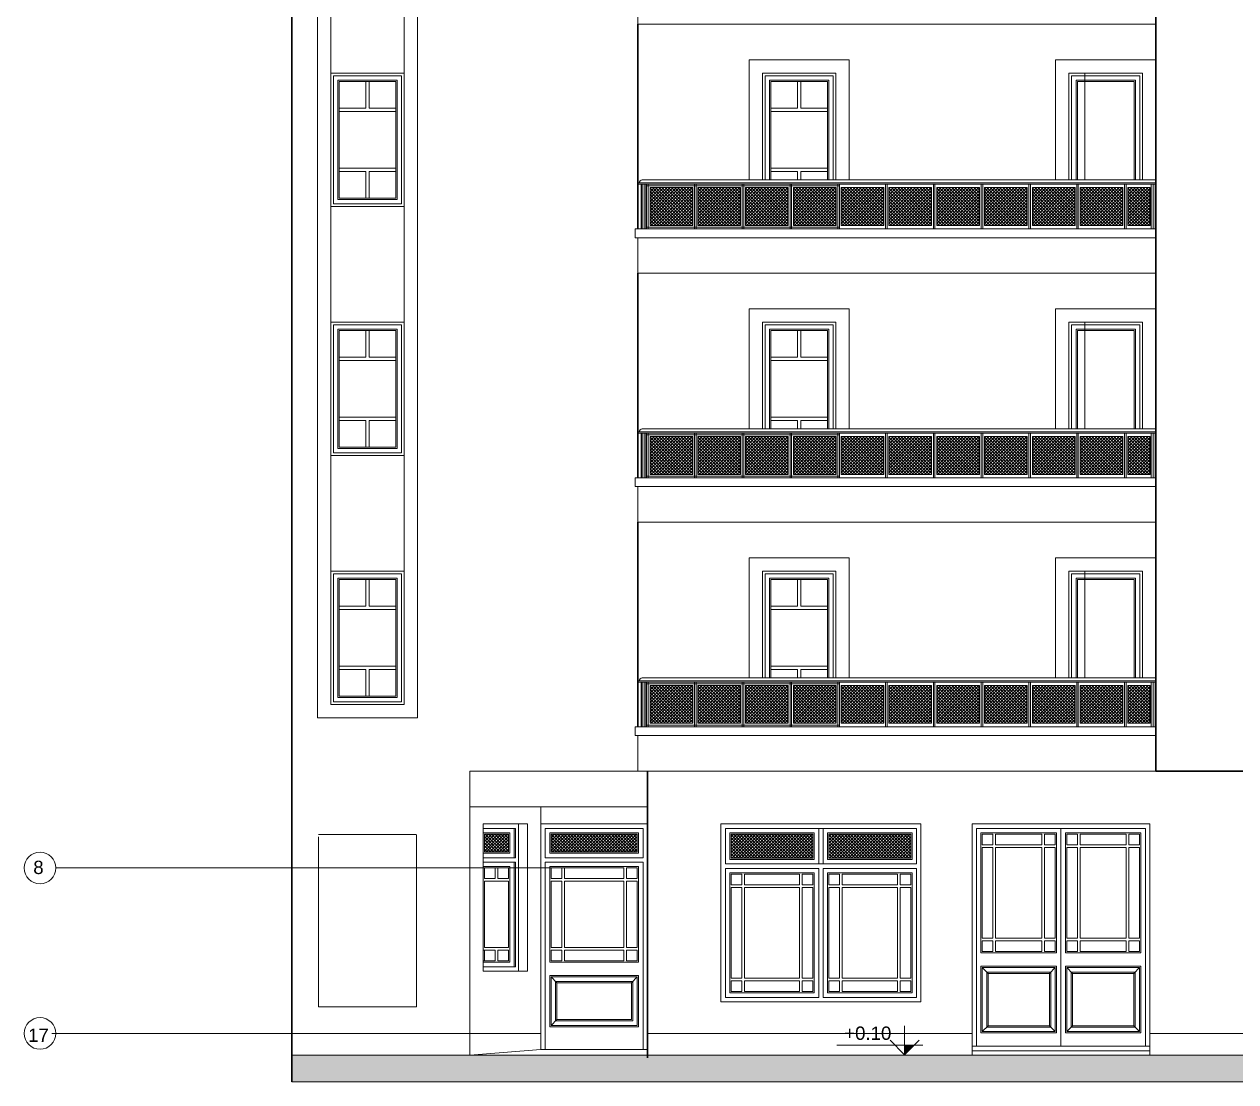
# Model space of a CAD drawing. Header units: millimetres. Extents: x 1578 to 2210, y 899 to 1032.
# Drawn here: x 1957.53 to 1971.16, y 931.66 to 943.55 of the extents above; entities that cross this region are included whole.
import ezdxf

# ---------------------------------------------------------------- set-up
doc = ezdxf.new("R2010")
doc.units = ezdxf.units.MM
for name, color, linetype, lineweight in [('CARPINTERIA', 7, 'Continuous', 18), ('COTAS', 7, 'Continuous', 15), ('ESTRUCTURA', 3, 'Continuous', 30), ('MUROS', 1, 'Continuous', 30), ('PISOS', 9, 'Continuous', 9), ('SANITARIOS', 7, 'Continuous', 20), ('TRAMAS', 7, 'Continuous', 15), ('UMBRALES', 7, 'Continuous', 18)]:
    doc.layers.add(name, color=color, linetype=linetype, lineweight=lineweight)
doc.styles.add('STYLE1', font='ARIAL.TTF')
pattern_1 = [(135, (1993.917066, 859.858667), (0.0176776695, 0.0176776695), []), (45, (1993.917066, 859.858667), (0.0176776695, -0.0176776695), [])]

msp = doc.modelspace()

# ---------------------------------------------------------------- hatches: boundary and pattern name
at = {"layer": 'COTAS', "ltscale": 0.05}
msp.add_hatch(color=256, dxfattribs=at).paths.add_polyline_path([(1967.431, 932.07), (1967.54, 932.07), (1967.431, 931.961)])
at = {"layer": 'COTAS'}
msp.add_hatch(color=256, dxfattribs=at).paths.add_polyline_path([(1980.929, 931.958), (1960.54, 931.958), (1960.54, 931.658), (1980.929, 931.658)])
at = {"layer": 'PISOS', "ltscale": 0.1}
h = msp.add_hatch(dxfattribs=at)
h.set_pattern_fill('ANSI37', color=256, scale=0.2, style=0)
h.set_pattern_definition([(135, (1946.911139, 865.353004), (0.0176776695, 0.0176776695), []), (45, (1946.911139, 865.353004), (0.0176776695, -0.0176776695), [])])
h.paths.add_polyline_path([(1965.048, 941.289), (1964.568, 941.289), (1964.568, 941.714), (1965.048, 941.714)])
h = msp.add_hatch(dxfattribs=at)
h.set_pattern_fill('ANSI37', color=256, scale=0.2, style=0)
h.set_pattern_definition([(135, (1947.448639, 865.353004), (0.0176776695, 0.0176776695), []), (45, (1947.448639, 865.353004), (0.0176776695, -0.0176776695), [])])
h.paths.add_polyline_path([(1965.585, 941.289), (1965.105, 941.289), (1965.105, 941.714), (1965.585, 941.714)])
h = msp.add_hatch(dxfattribs=at)
h.set_pattern_fill('ANSI37', color=256, scale=0.2, style=0)
h.set_pattern_definition([(135, (1947.986139, 865.353004), (0.0176776695, 0.0176776695), []), (45, (1947.986139, 865.353004), (0.0176776695, -0.0176776695), [])])
h.paths.add_polyline_path([(1966.123, 941.289), (1965.643, 941.289), (1965.643, 941.714), (1966.123, 941.714)])
h = msp.add_hatch(dxfattribs=at)
h.set_pattern_fill('ANSI37', color=256, scale=0.2, style=0)
h.set_pattern_definition([(135, (1948.523639, 865.353004), (0.0176776695, 0.0176776695), []), (45, (1948.523639, 865.353004), (0.0176776695, -0.0176776695), [])])
h.paths.add_polyline_path([(1966.66, 941.289), (1966.18, 941.289), (1966.18, 941.714), (1966.66, 941.714)])
h = msp.add_hatch(dxfattribs=at)
h.set_pattern_fill('ANSI37', color=256, scale=0.2, style=0)
h.set_pattern_definition([(135, (1949.061139, 865.353004), (0.0176776695, 0.0176776695), []), (45, (1949.061139, 865.353004), (0.0176776695, -0.0176776695), [])])
h.paths.add_polyline_path([(1967.198, 941.289), (1966.718, 941.289), (1966.718, 941.714), (1967.198, 941.714)])
h = msp.add_hatch(dxfattribs=at)
h.set_pattern_fill('ANSI37', color=256, scale=0.2, style=0)
h.set_pattern_definition([(135, (1949.598639, 865.353004), (0.0176776695, 0.0176776695), []), (45, (1949.598639, 865.353004), (0.0176776695, -0.0176776695), [])])
h.paths.add_polyline_path([(1967.735, 941.289), (1967.255, 941.289), (1967.255, 941.714), (1967.735, 941.714)])
h = msp.add_hatch(dxfattribs=at)
h.set_pattern_fill('ANSI37', color=256, scale=0.2, style=0)
h.set_pattern_definition([(135, (1950.136139, 865.353004), (0.0176776695, 0.0176776695), []), (45, (1950.136139, 865.353004), (0.0176776695, -0.0176776695), [])])
h.paths.add_polyline_path([(1968.273, 941.289), (1967.793, 941.289), (1967.793, 941.714), (1968.273, 941.714)])
h = msp.add_hatch(dxfattribs=at)
h.set_pattern_fill('ANSI37', color=256, scale=0.2, style=0)
h.set_pattern_definition([(135, (1950.673639, 865.353004), (0.0176776695, 0.0176776695), []), (45, (1950.673639, 865.353004), (0.0176776695, -0.0176776695), [])])
h.paths.add_polyline_path([(1968.81, 941.289), (1968.33, 941.289), (1968.33, 941.714), (1968.81, 941.714)])
h = msp.add_hatch(dxfattribs=at)
h.set_pattern_fill('ANSI37', color=256, scale=0.2, style=0)
h.set_pattern_definition([(135, (1951.211139, 865.353004), (0.0176776695, 0.0176776695), []), (45, (1951.211139, 865.353004), (0.0176776695, -0.0176776695), [])])
h.paths.add_polyline_path([(1969.348, 941.289), (1968.868, 941.289), (1968.868, 941.714), (1969.348, 941.714)])
h = msp.add_hatch(dxfattribs=at)
h.set_pattern_fill('ANSI37', color=256, scale=0.2, style=0)
h.set_pattern_definition([(135, (1951.748639, 865.353004), (0.0176776695, 0.0176776695), []), (45, (1951.748639, 865.353004), (0.0176776695, -0.0176776695), [])])
h.paths.add_polyline_path([(1969.885, 941.289), (1969.405, 941.289), (1969.405, 941.714), (1969.885, 941.714)])
h = msp.add_hatch(dxfattribs=at)
h.set_pattern_fill('ANSI37', color=256, scale=0.2, style=0)
h.set_pattern_definition([(135, (1952.286139, 865.353004), (0.0176776695, 0.0176776695), []), (45, (1952.286139, 865.353004), (0.0176776695, -0.0176776695), [])])
h.paths.add_polyline_path([(1970.193, 941.289), (1970.193, 941.714), (1969.943, 941.714), (1969.943, 941.289)])
h = msp.add_hatch(dxfattribs=at)
h.set_pattern_fill('ANSI37', color=256, scale=0.2, style=0)
h.set_pattern_definition([(135, (1946.911139, 862.553004), (0.0176776695, 0.0176776695), []), (45, (1946.911139, 862.553004), (0.0176776695, -0.0176776695), [])])
h.paths.add_polyline_path([(1965.048, 938.489), (1964.568, 938.489), (1964.568, 938.914), (1965.048, 938.914)])
h = msp.add_hatch(dxfattribs=at)
h.set_pattern_fill('ANSI37', color=256, scale=0.2, style=0)
h.set_pattern_definition([(135, (1947.448639, 862.553004), (0.0176776695, 0.0176776695), []), (45, (1947.448639, 862.553004), (0.0176776695, -0.0176776695), [])])
h.paths.add_polyline_path([(1965.585, 938.489), (1965.105, 938.489), (1965.105, 938.914), (1965.585, 938.914)])
h = msp.add_hatch(dxfattribs=at)
h.set_pattern_fill('ANSI37', color=256, scale=0.2, style=0)
h.set_pattern_definition([(135, (1947.986139, 862.553004), (0.0176776695, 0.0176776695), []), (45, (1947.986139, 862.553004), (0.0176776695, -0.0176776695), [])])
h.paths.add_polyline_path([(1966.123, 938.489), (1965.643, 938.489), (1965.643, 938.914), (1966.123, 938.914)])
h = msp.add_hatch(dxfattribs=at)
h.set_pattern_fill('ANSI37', color=256, scale=0.2, style=0)
h.set_pattern_definition([(135, (1948.523639, 862.553004), (0.0176776695, 0.0176776695), []), (45, (1948.523639, 862.553004), (0.0176776695, -0.0176776695), [])])
h.paths.add_polyline_path([(1966.66, 938.489), (1966.18, 938.489), (1966.18, 938.914), (1966.66, 938.914)])
h = msp.add_hatch(dxfattribs=at)
h.set_pattern_fill('ANSI37', color=256, scale=0.2, style=0)
h.set_pattern_definition([(135, (1949.061139, 862.553004), (0.0176776695, 0.0176776695), []), (45, (1949.061139, 862.553004), (0.0176776695, -0.0176776695), [])])
h.paths.add_polyline_path([(1967.198, 938.489), (1966.718, 938.489), (1966.718, 938.914), (1967.198, 938.914)])
h = msp.add_hatch(dxfattribs=at)
h.set_pattern_fill('ANSI37', color=256, scale=0.2, style=0)
h.set_pattern_definition([(135, (1949.598639, 862.553004), (0.0176776695, 0.0176776695), []), (45, (1949.598639, 862.553004), (0.0176776695, -0.0176776695), [])])
h.paths.add_polyline_path([(1967.735, 938.489), (1967.255, 938.489), (1967.255, 938.914), (1967.735, 938.914)])
h = msp.add_hatch(dxfattribs=at)
h.set_pattern_fill('ANSI37', color=256, scale=0.2, style=0)
h.set_pattern_definition([(135, (1950.136139, 862.553004), (0.0176776695, 0.0176776695), []), (45, (1950.136139, 862.553004), (0.0176776695, -0.0176776695), [])])
h.paths.add_polyline_path([(1968.273, 938.489), (1967.793, 938.489), (1967.793, 938.914), (1968.273, 938.914)])
h = msp.add_hatch(dxfattribs=at)
h.set_pattern_fill('ANSI37', color=256, scale=0.2, style=0)
h.set_pattern_definition([(135, (1950.673639, 862.553004), (0.0176776695, 0.0176776695), []), (45, (1950.673639, 862.553004), (0.0176776695, -0.0176776695), [])])
h.paths.add_polyline_path([(1968.81, 938.489), (1968.33, 938.489), (1968.33, 938.914), (1968.81, 938.914)])
h = msp.add_hatch(dxfattribs=at)
h.set_pattern_fill('ANSI37', color=256, scale=0.2, style=0)
h.set_pattern_definition([(135, (1951.211139, 862.553004), (0.0176776695, 0.0176776695), []), (45, (1951.211139, 862.553004), (0.0176776695, -0.0176776695), [])])
h.paths.add_polyline_path([(1969.348, 938.489), (1968.868, 938.489), (1968.868, 938.914), (1969.348, 938.914)])
h = msp.add_hatch(dxfattribs=at)
h.set_pattern_fill('ANSI37', color=256, scale=0.2, style=0)
h.set_pattern_definition([(135, (1951.748639, 862.553004), (0.0176776695, 0.0176776695), []), (45, (1951.748639, 862.553004), (0.0176776695, -0.0176776695), [])])
h.paths.add_polyline_path([(1969.885, 938.489), (1969.405, 938.489), (1969.405, 938.914), (1969.885, 938.914)])
h = msp.add_hatch(dxfattribs=at)
h.set_pattern_fill('ANSI37', color=256, scale=0.2, style=0)
h.set_pattern_definition([(135, (1952.286139, 862.553004), (0.0176776695, 0.0176776695), []), (45, (1952.286139, 862.553004), (0.0176776695, -0.0176776695), [])])
h.paths.add_polyline_path([(1970.193, 938.489), (1970.193, 938.914), (1969.943, 938.914), (1969.943, 938.489)])
h = msp.add_hatch(dxfattribs=at)
h.set_pattern_fill('ANSI37', color=256, scale=0.2, style=0)
h.set_pattern_definition([(135, (1946.911139, 859.753004), (0.0176776695, 0.0176776695), []), (45, (1946.911139, 859.753004), (0.0176776695, -0.0176776695), [])])
h.paths.add_polyline_path([(1965.048, 935.689), (1964.568, 935.689), (1964.568, 936.114), (1965.048, 936.114)])
h = msp.add_hatch(dxfattribs=at)
h.set_pattern_fill('ANSI37', color=256, scale=0.2, style=0)
h.set_pattern_definition([(135, (1947.448639, 859.753004), (0.0176776695, 0.0176776695), []), (45, (1947.448639, 859.753004), (0.0176776695, -0.0176776695), [])])
h.paths.add_polyline_path([(1965.585, 935.689), (1965.105, 935.689), (1965.105, 936.114), (1965.585, 936.114)])
h = msp.add_hatch(dxfattribs=at)
h.set_pattern_fill('ANSI37', color=256, scale=0.2, style=0)
h.set_pattern_definition([(135, (1947.986139, 859.753004), (0.0176776695, 0.0176776695), []), (45, (1947.986139, 859.753004), (0.0176776695, -0.0176776695), [])])
h.paths.add_polyline_path([(1966.123, 935.689), (1965.643, 935.689), (1965.643, 936.114), (1966.123, 936.114)])
h = msp.add_hatch(dxfattribs=at)
h.set_pattern_fill('ANSI37', color=256, scale=0.2, style=0)
h.set_pattern_definition([(135, (1948.523639, 859.753004), (0.0176776695, 0.0176776695), []), (45, (1948.523639, 859.753004), (0.0176776695, -0.0176776695), [])])
h.paths.add_polyline_path([(1966.66, 935.689), (1966.18, 935.689), (1966.18, 936.114), (1966.66, 936.114)])
h = msp.add_hatch(dxfattribs=at)
h.set_pattern_fill('ANSI37', color=256, scale=0.2, style=0)
h.set_pattern_definition([(135, (1949.061139, 859.753004), (0.0176776695, 0.0176776695), []), (45, (1949.061139, 859.753004), (0.0176776695, -0.0176776695), [])])
h.paths.add_polyline_path([(1967.198, 935.689), (1966.718, 935.689), (1966.718, 936.114), (1967.198, 936.114)])
h = msp.add_hatch(dxfattribs=at)
h.set_pattern_fill('ANSI37', color=256, scale=0.2, style=0)
h.set_pattern_definition([(135, (1949.598639, 859.753004), (0.0176776695, 0.0176776695), []), (45, (1949.598639, 859.753004), (0.0176776695, -0.0176776695), [])])
h.paths.add_polyline_path([(1967.735, 935.689), (1967.255, 935.689), (1967.255, 936.114), (1967.735, 936.114)])
h = msp.add_hatch(dxfattribs=at)
h.set_pattern_fill('ANSI37', color=256, scale=0.2, style=0)
h.set_pattern_definition([(135, (1950.136139, 859.753004), (0.0176776695, 0.0176776695), []), (45, (1950.136139, 859.753004), (0.0176776695, -0.0176776695), [])])
h.paths.add_polyline_path([(1968.273, 935.689), (1967.793, 935.689), (1967.793, 936.114), (1968.273, 936.114)])
h = msp.add_hatch(dxfattribs=at)
h.set_pattern_fill('ANSI37', color=256, scale=0.2, style=0)
h.set_pattern_definition([(135, (1950.673639, 859.753004), (0.0176776695, 0.0176776695), []), (45, (1950.673639, 859.753004), (0.0176776695, -0.0176776695), [])])
h.paths.add_polyline_path([(1968.81, 935.689), (1968.33, 935.689), (1968.33, 936.114), (1968.81, 936.114)])
h = msp.add_hatch(dxfattribs=at)
h.set_pattern_fill('ANSI37', color=256, scale=0.2, style=0)
h.set_pattern_definition([(135, (1951.211139, 859.753004), (0.0176776695, 0.0176776695), []), (45, (1951.211139, 859.753004), (0.0176776695, -0.0176776695), [])])
h.paths.add_polyline_path([(1969.348, 935.689), (1968.868, 935.689), (1968.868, 936.114), (1969.348, 936.114)])
h = msp.add_hatch(dxfattribs=at)
h.set_pattern_fill('ANSI37', color=256, scale=0.2, style=0)
h.set_pattern_definition([(135, (1951.748639, 859.753004), (0.0176776695, 0.0176776695), []), (45, (1951.748639, 859.753004), (0.0176776695, -0.0176776695), [])])
h.paths.add_polyline_path([(1969.885, 935.689), (1969.405, 935.689), (1969.405, 936.114), (1969.885, 936.114)])
h = msp.add_hatch(dxfattribs=at)
h.set_pattern_fill('ANSI37', color=256, scale=0.2, style=0)
h.set_pattern_definition([(135, (1952.286139, 859.753004), (0.0176776695, 0.0176776695), []), (45, (1952.286139, 859.753004), (0.0176776695, -0.0176776695), [])])
h.paths.add_polyline_path([(1970.193, 935.689), (1970.193, 936.114), (1969.943, 936.114), (1969.943, 935.689)])
at = {"layer": 'PISOS', "ltscale": 0.05}
h = msp.add_hatch(dxfattribs=at)
h.set_pattern_fill('ANSI37', color=256, scale=0.2, style=0)
h.set_pattern_definition(pattern_1)
h.paths.add_polyline_path([(1962.705, 934.442), (1962.975, 934.442), (1962.975, 934.242), (1962.705, 934.242)])
h = msp.add_hatch(dxfattribs=at)
h.set_pattern_fill('ANSI37', color=256, scale=0.2, style=0)
h.set_pattern_definition(pattern_1)
h.paths.add_polyline_path([(1964.425, 934.442), (1964.425, 934.242), (1963.455, 934.242), (1963.455, 934.442)])
at = {"layer": 'PISOS', "ltscale": 0.1}
h = msp.add_hatch(dxfattribs=at)
h.set_pattern_fill('ANSI37', color=256, scale=0.2, style=0)
h.set_pattern_definition([(45, (1982.32098, 859.858667), (-0.0176776695, 0.0176776695), []), (135, (1982.32098, 859.858667), (-0.0176776695, -0.0176776695), [])])
h.paths.add_polyline_path([(1966.4, 934.442), (1965.48, 934.442), (1965.48, 934.172), (1966.4, 934.172)])
h = msp.add_hatch(dxfattribs=at)
h.set_pattern_fill('ANSI37', color=256, scale=0.2, style=0)
h.set_pattern_definition([(45, (1983.42098, 859.858667), (-0.0176776695, 0.0176776695), []), (135, (1983.42098, 859.858667), (-0.0176776695, -0.0176776695), [])])
h.paths.add_polyline_path([(1967.5, 934.442), (1966.58, 934.442), (1966.58, 934.172), (1967.5, 934.172)])

# ---------------------------------------------------------------- linework, layer by layer
at = {"layer": 'CARPINTERIA', "ltscale": 0.1}
for p, q in [((1965.682, 943.151), (1966.809, 943.151)), ((1965.682, 943.151), (1965.682, 941.801)), ((1966.809, 943.151), (1966.809, 941.801)), ((1969.13, 943.151), (1970.257, 943.151)), ((1969.13, 943.151), (1969.13, 941.801)), ((1961.007, 942.971), (1961.007, 941.531)), ((1961.007, 942.971), (1961.773, 942.971)), ((1961.072, 942.906), (1961.072, 941.596)), ((1961.072, 942.906), (1961.708, 942.906)), ((1961.372, 942.906), (1961.372, 942.606)), ((1961.408, 942.906), (1961.408, 942.606)), ((1961.708, 942.906), (1961.708, 941.596)), ((1961.773, 942.971), (1961.773, 941.531)), ((1965.832, 943.001), (1966.659, 943.001)), ((1965.832, 943.001), (1965.832, 941.801)), ((1965.862, 942.971), (1965.862, 941.801)), ((1965.862, 942.971), (1966.629, 942.971)), ((1965.912, 942.921), (1965.912, 941.801)), ((1965.912, 942.921), (1966.579, 942.921)), ((1965.927, 942.906), (1965.927, 941.801)), ((1965.927, 942.906), (1966.564, 942.906)), ((1966.227, 942.906), (1966.227, 942.606)), ((1966.264, 942.906), (1966.264, 942.606)), ((1966.564, 942.906), (1966.564, 941.801)), ((1966.579, 942.921), (1966.579, 941.801)), ((1966.629, 942.971), (1966.629, 941.801)), ((1966.659, 943.001), (1966.659, 941.801)), ((1969.28, 943.001), (1970.107, 943.001)), ((1969.28, 943.001), (1969.28, 941.801)), ((1969.31, 942.971), (1969.31, 941.801)), ((1969.31, 942.971), (1970.077, 942.971)), ((1969.36, 942.921), (1969.36, 941.801)), ((1969.36, 942.921), (1970.027, 942.921)), ((1969.375, 942.906), (1969.375, 941.801)), ((1969.375, 942.906), (1970.012, 942.906)), ((1969.457, 943.001), (1969.457, 941.801)), ((1970.012, 942.906), (1970.012, 941.801)), ((1970.027, 942.921), (1970.027, 941.801)), ((1970.077, 942.971), (1970.077, 941.801)), ((1970.107, 943.001), (1970.107, 941.801)), ((1961.072, 942.606), (1961.372, 942.606)), ((1961.408, 942.606), (1961.708, 942.606)), ((1965.927, 942.606), (1966.227, 942.606)), ((1966.264, 942.606), (1966.564, 942.606)), ((1961.072, 942.57), (1961.708, 942.57)), ((1965.927, 942.57), (1966.564, 942.57)), ((1961.072, 941.933), (1961.708, 941.933)), ((1965.927, 941.933), (1966.564, 941.933)), ((1961.072, 941.896), (1961.372, 941.896)), ((1961.372, 941.896), (1961.372, 941.596)), ((1961.408, 941.896), (1961.408, 941.596)), ((1961.408, 941.896), (1961.708, 941.896)), ((1965.927, 941.896), (1966.227, 941.896)), ((1966.227, 941.896), (1966.227, 941.801)), ((1966.264, 941.896), (1966.264, 941.801)), ((1966.264, 941.896), (1966.564, 941.896)), ((1961.007, 941.531), (1961.773, 941.531)), ((1961.072, 941.596), (1961.708, 941.596)), ((1965.682, 940.351), (1966.809, 940.351)), ((1965.682, 940.351), (1965.682, 939.001)), ((1966.809, 940.351), (1966.809, 939.001)), ((1969.13, 940.351), (1970.257, 940.351)), ((1969.13, 940.351), (1969.13, 939.001)), ((1961.007, 940.171), (1961.007, 938.731)), ((1961.007, 940.171), (1961.773, 940.171)), ((1961.773, 940.171), (1961.773, 938.731)), ((1965.832, 940.201), (1966.659, 940.201)), ((1965.832, 940.201), (1965.832, 939.001)), ((1965.862, 940.171), (1965.862, 939.001)), ((1965.862, 940.171), (1966.629, 940.171)), ((1966.629, 940.171), (1966.629, 939.001)), ((1966.659, 940.201), (1966.659, 939.001)), ((1969.28, 940.201), (1970.107, 940.201)), ((1969.28, 940.201), (1969.28, 939.001)), ((1969.31, 940.171), (1969.31, 939.001)), ((1969.31, 940.171), (1970.077, 940.171)), ((1969.457, 940.201), (1969.457, 939.001)), ((1970.077, 940.171), (1970.077, 939.001)), ((1970.107, 940.201), (1970.107, 939.001)), ((1961.072, 940.106), (1961.072, 938.796)), ((1961.072, 940.106), (1961.708, 940.106)), ((1961.372, 940.106), (1961.372, 939.806)), ((1961.408, 940.106), (1961.408, 939.806)), ((1961.708, 940.106), (1961.708, 938.796)), ((1965.912, 940.121), (1965.912, 939.001)), ((1965.912, 940.121), (1966.579, 940.121)), ((1965.927, 940.106), (1965.927, 939.001)), ((1965.927, 940.106), (1966.564, 940.106)), ((1966.227, 940.106), (1966.227, 939.806)), ((1966.264, 940.106), (1966.264, 939.806)), ((1966.564, 940.106), (1966.564, 939.001)), ((1966.579, 940.121), (1966.579, 939.001)), ((1969.36, 940.121), (1969.36, 939.001)), ((1969.36, 940.121), (1970.027, 940.121)), ((1969.375, 940.106), (1969.375, 939.001)), ((1969.375, 940.106), (1970.012, 940.106)), ((1970.012, 940.106), (1970.012, 939.001)), ((1970.027, 940.121), (1970.027, 939.001)), ((1961.072, 939.806), (1961.372, 939.806)), ((1961.072, 939.77), (1961.708, 939.77)), ((1961.408, 939.806), (1961.708, 939.806)), ((1965.927, 939.806), (1966.227, 939.806)), ((1965.927, 939.77), (1966.564, 939.77)), ((1966.264, 939.806), (1966.564, 939.806)), ((1961.072, 939.133), (1961.708, 939.133)), ((1961.072, 939.096), (1961.372, 939.096)), ((1961.372, 939.096), (1961.372, 938.796)), ((1961.408, 939.096), (1961.408, 938.796)), ((1961.408, 939.096), (1961.708, 939.096)), ((1965.927, 939.133), (1966.564, 939.133)), ((1965.927, 939.096), (1966.227, 939.096)), ((1966.227, 939.096), (1966.227, 939.001)), ((1966.264, 939.096), (1966.264, 939.001)), ((1966.264, 939.096), (1966.564, 939.096)), ((1961.072, 938.796), (1961.708, 938.796)), ((1961.007, 938.731), (1961.773, 938.731)), ((1965.682, 937.551), (1966.809, 937.551)), ((1965.682, 937.551), (1965.682, 936.201)), ((1966.809, 937.551), (1966.809, 936.201)), ((1969.13, 937.551), (1970.257, 937.551)), ((1969.13, 937.551), (1969.13, 936.201)), ((1961.007, 937.371), (1961.007, 935.931)), ((1961.007, 937.371), (1961.773, 937.371)), ((1961.072, 937.306), (1961.072, 935.996)), ((1961.072, 937.306), (1961.708, 937.306)), ((1961.372, 937.306), (1961.372, 937.006)), ((1961.408, 937.306), (1961.408, 937.006)), ((1961.708, 937.306), (1961.708, 935.996)), ((1961.773, 937.371), (1961.773, 935.931)), ((1965.832, 937.401), (1966.659, 937.401)), ((1965.832, 937.401), (1965.832, 936.201)), ((1965.862, 937.371), (1965.862, 936.201)), ((1965.862, 937.371), (1966.629, 937.371)), ((1965.912, 937.321), (1965.912, 936.201)), ((1965.912, 937.321), (1966.579, 937.321)), ((1965.927, 937.306), (1965.927, 936.201)), ((1965.927, 937.306), (1966.564, 937.306)), ((1966.227, 937.306), (1966.227, 937.006)), ((1966.264, 937.306), (1966.264, 937.006)), ((1966.564, 937.306), (1966.564, 936.201)), ((1966.579, 937.321), (1966.579, 936.201)), ((1966.629, 937.371), (1966.629, 936.201)), ((1966.659, 937.401), (1966.659, 936.201)), ((1969.28, 937.401), (1970.107, 937.401)), ((1969.28, 937.401), (1969.28, 936.201)), ((1969.31, 937.371), (1969.31, 936.201)), ((1969.31, 937.371), (1970.077, 937.371)), ((1969.36, 937.321), (1969.36, 936.201)), ((1969.36, 937.321), (1970.027, 937.321)), ((1969.375, 937.306), (1969.375, 936.201)), ((1969.375, 937.306), (1970.012, 937.306)), ((1969.457, 937.401), (1969.457, 936.201)), ((1970.012, 937.306), (1970.012, 936.201)), ((1970.027, 937.321), (1970.027, 936.201)), ((1970.077, 937.371), (1970.077, 936.201)), ((1970.107, 937.401), (1970.107, 936.201)), ((1961.072, 937.006), (1961.372, 937.006)), ((1961.072, 936.97), (1961.708, 936.97)), ((1961.408, 937.006), (1961.708, 937.006)), ((1965.927, 937.006), (1966.227, 937.006)), ((1965.927, 936.97), (1966.564, 936.97)), ((1966.264, 937.006), (1966.564, 937.006)), ((1961.072, 936.333), (1961.708, 936.333)), ((1965.927, 936.333), (1966.564, 936.333)), ((1961.072, 936.296), (1961.372, 936.296)), ((1961.372, 936.296), (1961.372, 935.996)), ((1961.408, 936.296), (1961.708, 936.296)), ((1961.408, 936.296), (1961.408, 935.996)), ((1965.927, 936.296), (1966.227, 936.296)), ((1966.227, 936.296), (1966.227, 936.201)), ((1966.264, 936.296), (1966.264, 936.201)), ((1966.264, 936.296), (1966.564, 936.296)), ((1961.007, 935.931), (1961.773, 935.931)), ((1961.072, 935.996), (1961.708, 935.996)), ((1962.69, 934.507), (1963.055, 934.507)), ((1962.705, 934.242), (1962.705, 934.442)), ((1962.705, 934.442), (1962.975, 934.442)), ((1962.975, 934.242), (1962.975, 934.442)), ((1963.04, 934.177), (1963.04, 934.507)), ((1963.055, 934.177), (1963.055, 934.507)), ((1963.39, 934.177), (1963.39, 934.507)), ((1963.39, 934.507), (1964.49, 934.507)), ((1963.455, 934.242), (1963.455, 934.442)), ((1963.455, 934.442), (1964.425, 934.442)), ((1964.425, 934.242), (1964.425, 934.442)), ((1964.49, 934.177), (1964.49, 934.507)), ((1965.415, 934.507), (1965.415, 934.107)), ((1965.415, 934.507), (1967.565, 934.507)), ((1965.48, 934.442), (1965.48, 934.172)), ((1965.48, 934.442), (1966.4, 934.442)), ((1966.4, 934.442), (1966.4, 934.172)), ((1966.465, 934.507), (1966.465, 934.107)), ((1966.515, 934.507), (1966.515, 934.107)), ((1966.58, 934.442), (1966.58, 934.172)), ((1966.58, 934.442), (1967.5, 934.442)), ((1967.5, 934.442), (1967.5, 934.172)), ((1967.565, 934.507), (1967.565, 934.107)), ((1968.24, 932.057), (1968.24, 934.507)), ((1968.24, 934.507), (1970.14, 934.507)), ((1968.305, 934.322), (1968.305, 934.442)), ((1968.305, 934.442), (1968.425, 934.442)), ((1968.425, 934.322), (1968.425, 934.442)), ((1968.455, 934.442), (1968.975, 934.442)), ((1968.455, 934.322), (1968.455, 934.442)), ((1968.975, 934.322), (1968.975, 934.442)), ((1969.005, 934.442), (1969.125, 934.442)), ((1969.005, 934.322), (1969.005, 934.442)), ((1969.125, 934.322), (1969.125, 934.442)), ((1969.255, 934.442), (1969.375, 934.442)), ((1969.255, 934.322), (1969.255, 934.442)), ((1969.375, 934.322), (1969.375, 934.442)), ((1969.405, 934.322), (1969.405, 934.442)), ((1969.405, 934.442), (1969.925, 934.442)), ((1969.925, 934.322), (1969.925, 934.442)), ((1969.955, 934.322), (1969.955, 934.442)), ((1969.955, 934.442), (1970.075, 934.442)), ((1970.075, 934.322), (1970.075, 934.442)), ((1970.14, 932.057), (1970.14, 934.507)), ((1968.305, 934.322), (1968.425, 934.322)), ((1968.305, 933.272), (1968.305, 934.292)), ((1968.305, 934.292), (1968.425, 934.292)), ((1968.425, 933.272), (1968.425, 934.292)), ((1968.455, 934.322), (1968.975, 934.322)), ((1968.455, 934.292), (1968.975, 934.292)), ((1968.455, 933.272), (1968.455, 934.292)), ((1968.975, 933.272), (1968.975, 934.292)), ((1969.005, 934.322), (1969.125, 934.322)), ((1969.005, 933.272), (1969.005, 934.292)), ((1969.005, 934.292), (1969.125, 934.292)), ((1969.125, 933.272), (1969.125, 934.292)), ((1969.255, 934.322), (1969.375, 934.322)), ((1969.255, 933.272), (1969.255, 934.292)), ((1969.255, 934.292), (1969.375, 934.292)), ((1969.375, 933.272), (1969.375, 934.292)), ((1969.405, 934.322), (1969.925, 934.322)), ((1969.405, 933.272), (1969.405, 934.292)), ((1969.405, 934.292), (1969.925, 934.292)), ((1969.925, 933.272), (1969.925, 934.292)), ((1969.955, 934.322), (1970.075, 934.322)), ((1969.955, 933.272), (1969.955, 934.292)), ((1969.955, 934.292), (1970.075, 934.292)), ((1970.075, 933.272), (1970.075, 934.292)), ((1962.69, 934.177), (1963.055, 934.177)), ((1962.705, 934.242), (1962.975, 934.242)), ((1963.39, 934.177), (1964.49, 934.177)), ((1963.455, 934.242), (1964.425, 934.242)), ((1966.4, 934.172), (1965.48, 934.172)), ((1967.5, 934.172), (1966.58, 934.172)), ((1962.69, 934.127), (1963.055, 934.127)), ((1962.705, 933.942), (1962.705, 934.062)), ((1962.705, 934.062), (1962.825, 934.062)), ((1962.825, 933.942), (1962.825, 934.062)), ((1962.855, 933.942), (1962.855, 934.062)), ((1962.855, 934.062), (1962.975, 934.062)), ((1962.975, 933.942), (1962.975, 934.062)), ((1963.04, 932.952), (1963.04, 934.127)), ((1963.055, 932.952), (1963.055, 934.127)), ((1963.39, 932.021), (1963.39, 934.127)), ((1963.39, 934.127), (1964.49, 934.127)), ((1963.455, 933.942), (1963.455, 934.062)), ((1963.455, 934.062), (1963.575, 934.062)), ((1963.575, 933.942), (1963.575, 934.062)), ((1963.605, 934.062), (1964.275, 934.062)), ((1963.605, 933.942), (1963.605, 934.062)), ((1964.275, 933.942), (1964.275, 934.062)), ((1964.305, 934.062), (1964.425, 934.062)), ((1964.305, 933.942), (1964.305, 934.062)), ((1964.425, 933.942), (1964.425, 934.062)), ((1964.49, 932.021), (1964.49, 934.127)), ((1967.565, 934.107), (1965.415, 934.107)), ((1965.415, 934.057), (1965.415, 932.607)), ((1966.465, 934.057), (1965.415, 934.057)), ((1966.465, 934.057), (1966.465, 932.607)), ((1967.565, 934.057), (1966.515, 934.057)), ((1966.515, 934.057), (1966.515, 932.607)), ((1967.565, 934.057), (1967.565, 932.607)), ((1962.705, 933.942), (1962.825, 933.942)), ((1962.705, 933.167), (1962.705, 933.912)), ((1962.705, 933.912), (1962.975, 933.912)), ((1962.855, 933.942), (1962.975, 933.942)), ((1962.975, 933.167), (1962.975, 933.912)), ((1963.455, 933.942), (1963.575, 933.942)), ((1963.455, 933.167), (1963.455, 933.912)), ((1963.455, 933.912), (1963.575, 933.912)), ((1963.575, 933.167), (1963.575, 933.912)), ((1963.605, 933.942), (1964.275, 933.942)), ((1963.605, 933.912), (1964.275, 933.912)), ((1963.605, 933.167), (1963.605, 933.912)), ((1964.275, 933.167), (1964.275, 933.912)), ((1964.305, 933.942), (1964.425, 933.942)), ((1964.305, 933.167), (1964.305, 933.912)), ((1964.305, 933.912), (1964.425, 933.912)), ((1964.425, 933.167), (1964.425, 933.912)), ((1965.48, 933.992), (1965.48, 933.872)), ((1965.6, 933.992), (1965.48, 933.992)), ((1965.6, 933.992), (1965.6, 933.872)), ((1966.25, 933.992), (1965.63, 933.992)), ((1965.63, 933.992), (1965.63, 933.872)), ((1966.25, 933.992), (1966.25, 933.872)), ((1966.28, 933.992), (1966.28, 933.872)), ((1966.4, 933.992), (1966.28, 933.992)), ((1966.4, 933.992), (1966.4, 933.872)), ((1966.7, 933.992), (1966.58, 933.992)), ((1966.58, 933.992), (1966.58, 933.872)), ((1966.7, 933.992), (1966.7, 933.872)), ((1967.35, 933.992), (1966.73, 933.992)), ((1966.73, 933.992), (1966.73, 933.872)), ((1967.35, 933.992), (1967.35, 933.872)), ((1967.5, 933.992), (1967.38, 933.992)), ((1967.38, 933.992), (1967.38, 933.872)), ((1967.5, 933.992), (1967.5, 933.872)), ((1965.6, 933.872), (1965.48, 933.872)), ((1965.48, 933.842), (1965.48, 932.822)), ((1965.6, 933.842), (1965.48, 933.842)), ((1965.6, 933.842), (1965.6, 932.822)), ((1966.25, 933.872), (1965.63, 933.872)), ((1966.25, 933.842), (1965.63, 933.842)), ((1965.63, 933.842), (1965.63, 932.822)), ((1966.25, 933.842), (1966.25, 932.822)), ((1966.4, 933.872), (1966.28, 933.872)), ((1966.4, 933.842), (1966.28, 933.842)), ((1966.28, 933.842), (1966.28, 932.822)), ((1966.4, 933.842), (1966.4, 932.822)), ((1966.7, 933.872), (1966.58, 933.872)), ((1966.7, 933.842), (1966.58, 933.842)), ((1966.58, 933.842), (1966.58, 932.822)), ((1966.7, 933.842), (1966.7, 932.822)), ((1967.35, 933.872), (1966.73, 933.872)), ((1967.35, 933.842), (1966.73, 933.842)), ((1966.73, 933.842), (1966.73, 932.822)), ((1967.35, 933.842), (1967.35, 932.822)), ((1967.5, 933.872), (1967.38, 933.872)), ((1967.5, 933.842), (1967.38, 933.842)), ((1967.38, 933.842), (1967.38, 932.822)), ((1967.5, 933.842), (1967.5, 932.822)), ((1968.425, 933.272), (1968.305, 933.272)), ((1968.305, 933.122), (1968.305, 933.242)), ((1968.425, 933.242), (1968.305, 933.242)), ((1968.425, 933.122), (1968.425, 933.242)), ((1968.975, 933.272), (1968.455, 933.272)), ((1968.975, 933.242), (1968.455, 933.242)), ((1968.455, 933.122), (1968.455, 933.242)), ((1968.975, 933.122), (1968.975, 933.242)), ((1969.125, 933.272), (1969.005, 933.272)), ((1969.125, 933.242), (1969.005, 933.242)), ((1969.005, 933.122), (1969.005, 933.242)), ((1969.125, 933.122), (1969.125, 933.242)), ((1969.375, 933.272), (1969.255, 933.272)), ((1969.255, 933.122), (1969.255, 933.242)), ((1969.375, 933.242), (1969.255, 933.242)), ((1969.375, 933.122), (1969.375, 933.242)), ((1969.925, 933.272), (1969.405, 933.272)), ((1969.405, 933.122), (1969.405, 933.242)), ((1969.925, 933.242), (1969.405, 933.242)), ((1969.925, 933.122), (1969.925, 933.242)), ((1970.075, 933.272), (1969.955, 933.272)), ((1969.955, 933.122), (1969.955, 933.242)), ((1970.075, 933.242), (1969.955, 933.242)), ((1970.075, 933.122), (1970.075, 933.242)), ((1962.825, 933.137), (1962.69, 933.137)), ((1962.975, 933.167), (1962.705, 933.167)), ((1962.705, 933.017), (1962.705, 933.137)), ((1962.825, 933.017), (1962.825, 933.137)), ((1962.855, 933.017), (1962.855, 933.137)), ((1962.975, 933.137), (1962.855, 933.137)), ((1962.975, 933.017), (1962.975, 933.137)), ((1963.575, 933.167), (1963.455, 933.167)), ((1963.455, 933.017), (1963.455, 933.137)), ((1963.575, 933.137), (1963.455, 933.137)), ((1963.575, 933.017), (1963.575, 933.137)), ((1964.275, 933.167), (1963.605, 933.167)), ((1964.275, 933.137), (1963.605, 933.137)), ((1963.605, 933.017), (1963.605, 933.137)), ((1964.275, 933.017), (1964.275, 933.137)), ((1964.425, 933.167), (1964.305, 933.167)), ((1964.305, 933.017), (1964.305, 933.137)), ((1964.425, 933.137), (1964.305, 933.137)), ((1964.425, 933.017), (1964.425, 933.137)), ((1968.425, 933.122), (1968.305, 933.122)), ((1968.975, 933.122), (1968.455, 933.122)), ((1969.125, 933.122), (1969.005, 933.122)), ((1969.375, 933.122), (1969.255, 933.122)), ((1969.925, 933.122), (1969.405, 933.122)), ((1970.075, 933.122), (1969.955, 933.122)), ((1962.825, 933.017), (1962.69, 933.017)), ((1963.055, 932.952), (1962.69, 932.952)), ((1962.975, 933.017), (1962.855, 933.017)), ((1963.575, 933.017), (1963.455, 933.017)), ((1964.275, 933.017), (1963.605, 933.017)), ((1964.425, 933.017), (1964.305, 933.017)), ((1968.305, 932.942), (1968.305, 932.222)), ((1969.125, 932.942), (1968.305, 932.942)), ((1969.125, 932.942), (1969.125, 932.222)), ((1969.255, 932.942), (1969.255, 932.222)), ((1970.075, 932.942), (1969.255, 932.942)), ((1970.075, 932.942), (1970.075, 932.222)), ((1963.455, 932.837), (1963.455, 932.292)), ((1964.425, 932.837), (1963.455, 932.837)), ((1964.425, 932.837), (1964.425, 932.292)), ((1965.48, 932.822), (1965.6, 932.822)), ((1965.48, 932.792), (1965.48, 932.672)), ((1965.48, 932.792), (1965.6, 932.792)), ((1965.6, 932.792), (1965.6, 932.672)), ((1965.63, 932.822), (1966.25, 932.822)), ((1965.63, 932.792), (1966.25, 932.792)), ((1965.63, 932.792), (1965.63, 932.672)), ((1966.25, 932.792), (1966.25, 932.672)), ((1966.28, 932.822), (1966.4, 932.822)), ((1966.28, 932.792), (1966.4, 932.792)), ((1966.28, 932.792), (1966.28, 932.672)), ((1966.4, 932.792), (1966.4, 932.672)), ((1966.58, 932.822), (1966.7, 932.822)), ((1966.58, 932.792), (1966.58, 932.672)), ((1966.58, 932.792), (1966.7, 932.792)), ((1966.7, 932.792), (1966.7, 932.672)), ((1966.73, 932.822), (1967.35, 932.822)), ((1966.73, 932.792), (1967.35, 932.792)), ((1966.73, 932.792), (1966.73, 932.672)), ((1967.35, 932.792), (1967.35, 932.672)), ((1967.38, 932.822), (1967.5, 932.822)), ((1967.38, 932.792), (1967.5, 932.792)), ((1967.38, 932.792), (1967.38, 932.672)), ((1967.5, 932.792), (1967.5, 932.672)), ((1968.355, 932.892), (1968.355, 932.272)), ((1969.075, 932.892), (1968.355, 932.892)), ((1969.075, 932.892), (1969.075, 932.272)), ((1969.305, 932.892), (1969.305, 932.272)), ((1970.025, 932.892), (1969.305, 932.892)), ((1970.025, 932.892), (1970.025, 932.272)), ((1963.505, 932.787), (1963.505, 932.342)), ((1964.375, 932.787), (1963.505, 932.787)), ((1964.375, 932.787), (1964.375, 932.342)), ((1965.48, 932.672), (1965.6, 932.672)), ((1965.63, 932.672), (1966.25, 932.672)), ((1966.28, 932.672), (1966.4, 932.672)), ((1966.58, 932.672), (1966.7, 932.672)), ((1966.73, 932.672), (1967.35, 932.672)), ((1967.38, 932.672), (1967.5, 932.672)), ((1965.415, 932.607), (1966.465, 932.607)), ((1966.515, 932.607), (1967.565, 932.607)), ((1964.425, 932.292), (1963.455, 932.292)), ((1964.375, 932.342), (1963.505, 932.342)), ((1969.075, 932.272), (1968.355, 932.272)), ((1970.025, 932.272), (1969.305, 932.272)), ((1969.125, 932.222), (1968.305, 932.222)), ((1970.075, 932.222), (1969.255, 932.222))]:
    msp.add_line(p, q, dxfattribs=at)
at = {"layer": 'COTAS'}
for p, q in [((1963.605, 934.062), (1957.885, 934.062)), ((1960.54, 932.201), (1957.84, 932.201))]:
    msp.add_line(p, q, dxfattribs=at)
at = {"layer": 'COTAS', "ltscale": 0.1}
for p, q in [((1967.431, 931.961), (1967.431, 932.286)), ((1967.635, 932.07), (1966.668, 932.07))]:
    msp.add_line(p, q, dxfattribs=at)
at = {"layer": 'COTAS', "ltscale": 0.05}
for p, q in [((1967.431, 931.961), (1967.268, 932.125)), ((1967.595, 932.125), (1967.431, 931.961))]:
    msp.add_line(p, q, dxfattribs=at)
for centre in [(1957.707, 934.062), (1957.707, 932.201)]:
    msp.add_circle(centre, 0.178, dxfattribs=at)
at = {"layer": 'ESTRUCTURA', "ltscale": 0.1}
msp.add_line((1970.257, 951.721), (1970.257, 935.151), dxfattribs=at)
at = {"layer": 'ESTRUCTURA', "ltscale": 0.05}
msp.add_line((1976.04, 935.151), (1970.257, 935.151), dxfattribs=at)
at = {"layer": 'MUROS', "ltscale": 0.1}
msp.add_line((1960.54, 950.601), (1960.54, 931.658), dxfattribs=at)
at = {"layer": 'MUROS'}
for p, q in [((1964.43, 941.251), (1964.43, 943.551)), ((1964.43, 938.451), (1964.43, 940.751)), ((1964.43, 935.651), (1964.43, 937.951))]:
    msp.add_line(p, q, dxfattribs=at)
at = {"layer": 'MUROS', "ltscale": 0.05}
msp.add_line((1964.54, 935.151), (1964.54, 931.928), dxfattribs=at)
at = {"layer": 'PISOS'}
for p, q in [((1964.479, 941.751), (1964.479, 941.251)), ((1964.501, 941.751), (1964.501, 941.251)), ((1964.522, 941.751), (1964.522, 941.251)), ((1970.206, 941.751), (1970.206, 941.251)), ((1970.227, 941.751), (1970.227, 941.251)), ((1970.248, 941.751), (1970.248, 941.251)), ((1964.479, 938.951), (1964.479, 938.451)), ((1964.501, 938.951), (1964.501, 938.451)), ((1964.522, 938.951), (1964.522, 938.451)), ((1970.206, 938.951), (1970.206, 938.451)), ((1970.227, 938.951), (1970.227, 938.451)), ((1970.248, 938.951), (1970.248, 938.451)), ((1964.479, 936.151), (1964.479, 935.651)), ((1964.501, 936.151), (1964.501, 935.651)), ((1964.522, 936.151), (1964.522, 935.651)), ((1970.206, 936.151), (1970.206, 935.651)), ((1970.227, 936.151), (1970.227, 935.651)), ((1970.248, 936.151), (1970.248, 935.651))]:
    msp.add_line(p, q, dxfattribs=at)
at = {"layer": 'SANITARIOS'}
for p, q in [((1970.257, 941.801), (1964.48, 941.801)), ((1970.257, 941.766), (1964.43, 941.766)), ((1964.43, 941.751), (1964.43, 941.766)), ((1970.257, 941.751), (1964.43, 941.751)), ((1964.47, 941.751), (1964.47, 941.251)), ((1964.53, 941.751), (1964.53, 941.251)), ((1966.698, 941.751), (1966.698, 941.251)), ((1967.235, 941.751), (1967.235, 941.251)), ((1967.773, 941.751), (1967.773, 941.251)), ((1968.31, 941.751), (1968.31, 941.251)), ((1968.848, 941.751), (1968.848, 941.251)), ((1969.385, 941.751), (1969.385, 941.251)), ((1969.923, 941.751), (1969.923, 941.251)), ((1970.193, 941.714), (1970.193, 941.289)), ((1970.257, 941.751), (1970.257, 941.251)), ((1970.257, 938.966), (1964.43, 938.966)), ((1964.43, 938.951), (1964.43, 938.966)), ((1970.257, 938.951), (1964.43, 938.951)), ((1964.47, 938.951), (1964.47, 938.451)), ((1970.257, 939.001), (1964.48, 939.001)), ((1964.53, 938.951), (1964.53, 938.451)), ((1966.698, 938.951), (1966.698, 938.451)), ((1967.235, 938.951), (1967.235, 938.451)), ((1967.773, 938.951), (1967.773, 938.451)), ((1968.31, 938.951), (1968.31, 938.451)), ((1968.848, 938.951), (1968.848, 938.451)), ((1969.385, 938.951), (1969.385, 938.451)), ((1969.923, 938.951), (1969.923, 938.451)), ((1970.257, 938.951), (1970.257, 938.451)), ((1970.193, 938.914), (1970.193, 938.489)), ((1970.257, 936.201), (1964.48, 936.201)), ((1970.257, 936.166), (1964.43, 936.166)), ((1964.43, 936.151), (1964.43, 936.166)), ((1970.257, 936.151), (1964.43, 936.151)), ((1964.47, 936.151), (1964.47, 935.651)), ((1964.53, 936.151), (1964.53, 935.651)), ((1966.698, 936.151), (1966.698, 935.651)), ((1967.235, 936.151), (1967.235, 935.651)), ((1967.773, 936.151), (1967.773, 935.651)), ((1968.31, 936.151), (1968.31, 935.651)), ((1968.848, 936.151), (1968.848, 935.651)), ((1969.385, 936.151), (1969.385, 935.651)), ((1969.923, 936.151), (1969.923, 935.651)), ((1970.193, 936.114), (1970.193, 935.689)), ((1970.257, 936.151), (1970.257, 935.651))]:
    msp.add_line(p, q, dxfattribs=at)
for centre in [(1964.48, 941.766), (1964.48, 938.966), (1964.48, 936.166)]:
    msp.add_arc(centre, 0.035, 90, 180, dxfattribs=at)
at = {"layer": 'TRAMAS'}
for p, q in [((1961.057, 942.921), (1961.057, 941.581)), ((1965.048, 941.714), (1964.568, 941.714)), ((1964.568, 941.714), (1964.568, 941.289)), ((1965.048, 941.714), (1965.048, 941.289)), ((1965.585, 941.714), (1965.105, 941.714)), ((1965.105, 941.714), (1965.105, 941.289)), ((1965.585, 941.714), (1965.585, 941.289)), ((1965.643, 941.714), (1965.643, 941.289)), ((1966.123, 941.714), (1965.643, 941.714)), ((1966.123, 941.714), (1966.123, 941.289)), ((1966.66, 941.714), (1966.18, 941.714)), ((1966.18, 941.714), (1966.18, 941.289)), ((1966.66, 941.714), (1966.66, 941.289)), ((1967.198, 941.714), (1966.718, 941.714)), ((1966.718, 941.714), (1966.718, 941.289)), ((1967.198, 941.714), (1967.198, 941.289)), ((1967.735, 941.714), (1967.255, 941.714)), ((1967.255, 941.714), (1967.255, 941.289)), ((1967.735, 941.714), (1967.735, 941.289)), ((1968.273, 941.714), (1967.793, 941.714)), ((1967.793, 941.714), (1967.793, 941.289)), ((1968.273, 941.714), (1968.273, 941.289)), ((1968.81, 941.714), (1968.33, 941.714)), ((1968.33, 941.714), (1968.33, 941.289)), ((1968.81, 941.714), (1968.81, 941.289)), ((1969.348, 941.714), (1968.868, 941.714)), ((1968.868, 941.714), (1968.868, 941.289)), ((1969.348, 941.714), (1969.348, 941.289)), ((1969.885, 941.714), (1969.405, 941.714)), ((1969.405, 941.714), (1969.405, 941.289)), ((1969.885, 941.714), (1969.885, 941.289)), ((1970.193, 941.714), (1969.943, 941.714)), ((1969.943, 941.714), (1969.943, 941.289)), ((1961.057, 941.581), (1961.723, 941.581)), ((1964.568, 941.289), (1965.048, 941.289)), ((1965.105, 941.289), (1965.585, 941.289)), ((1965.643, 941.289), (1966.123, 941.289)), ((1966.18, 941.289), (1966.66, 941.289)), ((1966.718, 941.289), (1967.198, 941.289)), ((1967.255, 941.289), (1967.735, 941.289)), ((1967.793, 941.289), (1968.273, 941.289)), ((1968.33, 941.289), (1968.81, 941.289)), ((1968.868, 941.289), (1969.348, 941.289)), ((1969.405, 941.289), (1969.885, 941.289)), ((1969.943, 941.289), (1970.193, 941.289)), ((1961.057, 940.121), (1961.057, 938.781)), ((1965.048, 938.914), (1964.568, 938.914)), ((1964.568, 938.914), (1964.568, 938.489)), ((1965.048, 938.914), (1965.048, 938.489)), ((1965.585, 938.914), (1965.105, 938.914)), ((1965.105, 938.914), (1965.105, 938.489)), ((1965.585, 938.914), (1965.585, 938.489)), ((1965.643, 938.914), (1965.643, 938.489)), ((1966.123, 938.914), (1965.643, 938.914)), ((1966.123, 938.914), (1966.123, 938.489)), ((1966.66, 938.914), (1966.18, 938.914)), ((1966.18, 938.914), (1966.18, 938.489)), ((1966.66, 938.914), (1966.66, 938.489)), ((1967.198, 938.914), (1966.718, 938.914)), ((1966.718, 938.914), (1966.718, 938.489)), ((1967.198, 938.914), (1967.198, 938.489)), ((1967.735, 938.914), (1967.255, 938.914)), ((1967.255, 938.914), (1967.255, 938.489)), ((1967.735, 938.914), (1967.735, 938.489)), ((1968.273, 938.914), (1967.793, 938.914)), ((1967.793, 938.914), (1967.793, 938.489)), ((1968.273, 938.914), (1968.273, 938.489)), ((1968.81, 938.914), (1968.33, 938.914)), ((1968.33, 938.914), (1968.33, 938.489)), ((1968.81, 938.914), (1968.81, 938.489)), ((1969.348, 938.914), (1968.868, 938.914)), ((1968.868, 938.914), (1968.868, 938.489)), ((1969.348, 938.914), (1969.348, 938.489)), ((1969.885, 938.914), (1969.405, 938.914)), ((1969.405, 938.914), (1969.405, 938.489)), ((1969.885, 938.914), (1969.885, 938.489)), ((1970.193, 938.914), (1969.943, 938.914)), ((1969.943, 938.914), (1969.943, 938.489)), ((1961.057, 938.781), (1961.723, 938.781)), ((1964.568, 938.489), (1965.048, 938.489)), ((1965.105, 938.489), (1965.585, 938.489)), ((1965.643, 938.489), (1966.123, 938.489)), ((1966.18, 938.489), (1966.66, 938.489)), ((1966.718, 938.489), (1967.198, 938.489)), ((1967.255, 938.489), (1967.735, 938.489)), ((1967.793, 938.489), (1968.273, 938.489)), ((1968.33, 938.489), (1968.81, 938.489)), ((1968.868, 938.489), (1969.348, 938.489)), ((1969.405, 938.489), (1969.885, 938.489)), ((1969.943, 938.489), (1970.193, 938.489)), ((1961.057, 937.321), (1961.057, 935.981)), ((1965.048, 936.114), (1964.568, 936.114)), ((1964.568, 936.114), (1964.568, 935.689)), ((1965.048, 936.114), (1965.048, 935.689)), ((1965.585, 936.114), (1965.105, 936.114)), ((1965.105, 936.114), (1965.105, 935.689)), ((1965.585, 936.114), (1965.585, 935.689)), ((1965.643, 936.114), (1965.643, 935.689)), ((1966.123, 936.114), (1965.643, 936.114)), ((1966.123, 936.114), (1966.123, 935.689)), ((1966.66, 936.114), (1966.18, 936.114)), ((1966.18, 936.114), (1966.18, 935.689)), ((1966.66, 936.114), (1966.66, 935.689)), ((1967.198, 936.114), (1966.718, 936.114)), ((1966.718, 936.114), (1966.718, 935.689)), ((1967.198, 936.114), (1967.198, 935.689)), ((1967.735, 936.114), (1967.255, 936.114)), ((1967.255, 936.114), (1967.255, 935.689)), ((1967.735, 936.114), (1967.735, 935.689)), ((1968.273, 936.114), (1967.793, 936.114)), ((1967.793, 936.114), (1967.793, 935.689)), ((1968.273, 936.114), (1968.273, 935.689)), ((1968.81, 936.114), (1968.33, 936.114)), ((1968.33, 936.114), (1968.33, 935.689)), ((1968.81, 936.114), (1968.81, 935.689)), ((1969.348, 936.114), (1968.868, 936.114)), ((1968.868, 936.114), (1968.868, 935.689)), ((1969.348, 936.114), (1969.348, 935.689)), ((1969.885, 936.114), (1969.405, 936.114)), ((1969.405, 936.114), (1969.405, 935.689)), ((1969.885, 936.114), (1969.885, 935.689)), ((1970.193, 936.114), (1969.943, 936.114)), ((1969.943, 936.114), (1969.943, 935.689)), ((1961.057, 935.981), (1961.723, 935.981)), ((1964.568, 935.689), (1965.048, 935.689)), ((1965.105, 935.689), (1965.585, 935.689)), ((1965.643, 935.689), (1966.123, 935.689)), ((1966.18, 935.689), (1966.66, 935.689)), ((1966.718, 935.689), (1967.198, 935.689)), ((1967.255, 935.689), (1967.735, 935.689)), ((1967.793, 935.689), (1968.273, 935.689)), ((1968.33, 935.689), (1968.81, 935.689)), ((1968.868, 935.689), (1969.348, 935.689)), ((1969.405, 935.689), (1969.885, 935.689)), ((1969.943, 935.689), (1970.193, 935.689))]:
    msp.add_line(p, q, dxfattribs=at)
at = {"layer": 'TRAMAS', "ltscale": 0.1}
for p, q in [((1961.057, 942.921), (1961.723, 942.921)), ((1961.723, 942.921), (1961.723, 941.581)), ((1961.057, 940.121), (1961.723, 940.121)), ((1961.723, 940.121), (1961.723, 938.781)), ((1961.057, 937.321), (1961.723, 937.321)), ((1961.723, 937.321), (1961.723, 935.981)), ((1961.94, 934.437), (1960.84, 934.437)), ((1961.94, 934.43), (1961.94, 932.502)), ((1962.69, 934.457), (1962.99, 934.457)), ((1962.99, 934.227), (1962.99, 934.457)), ((1963.44, 934.227), (1963.44, 934.457)), ((1963.44, 934.457), (1964.44, 934.457)), ((1964.44, 934.227), (1964.44, 934.457)), ((1965.465, 934.457), (1965.465, 934.157)), ((1965.465, 934.457), (1966.415, 934.457)), ((1966.415, 934.457), (1966.415, 934.157)), ((1966.565, 934.457), (1966.565, 934.157)), ((1966.565, 934.457), (1967.515, 934.457)), ((1967.515, 934.457), (1967.515, 934.157)), ((1968.29, 933.107), (1968.29, 934.457)), ((1968.29, 934.457), (1969.14, 934.457)), ((1969.14, 933.107), (1969.14, 934.457)), ((1969.19, 932.057), (1969.19, 934.507)), ((1969.24, 933.107), (1969.24, 934.457)), ((1969.24, 934.457), (1970.09, 934.457)), ((1970.09, 933.107), (1970.09, 934.457)), ((1960.84, 934.412), (1960.84, 932.502)), ((1962.69, 934.227), (1962.99, 934.227)), ((1963.44, 934.227), (1964.44, 934.227)), ((1966.415, 934.157), (1965.465, 934.157)), ((1967.515, 934.157), (1966.565, 934.157)), ((1962.69, 934.077), (1962.99, 934.077)), ((1962.99, 933.002), (1962.99, 934.077)), ((1963.44, 933.002), (1963.44, 934.077)), ((1963.44, 934.077), (1964.44, 934.077)), ((1964.44, 933.002), (1964.44, 934.077)), ((1965.465, 934.007), (1965.465, 932.657)), ((1966.415, 934.007), (1965.465, 934.007)), ((1966.415, 934.007), (1966.415, 932.657)), ((1967.515, 934.007), (1966.565, 934.007)), ((1966.565, 934.007), (1966.565, 932.657)), ((1967.515, 934.007), (1967.515, 932.657)), ((1969.14, 933.107), (1968.29, 933.107)), ((1970.09, 933.107), (1969.24, 933.107)), ((1962.99, 933.002), (1962.69, 933.002)), ((1964.44, 933.002), (1963.44, 933.002)), ((1968.29, 932.957), (1968.29, 932.207)), ((1969.14, 932.957), (1968.29, 932.957)), ((1968.37, 932.877), (1968.305, 932.942)), ((1969.06, 932.877), (1969.125, 932.942)), ((1969.14, 932.957), (1969.14, 932.207)), ((1969.24, 932.957), (1969.24, 932.207)), ((1970.09, 932.957), (1969.24, 932.957)), ((1969.32, 932.877), (1969.255, 932.942)), ((1970.01, 932.877), (1970.075, 932.942)), ((1970.09, 932.957), (1970.09, 932.207)), ((1963.44, 932.852), (1963.44, 932.277)), ((1964.44, 932.852), (1963.44, 932.852)), ((1963.52, 932.772), (1963.455, 932.837)), ((1964.36, 932.772), (1964.425, 932.837)), ((1964.44, 932.852), (1964.44, 932.277)), ((1968.37, 932.877), (1968.37, 932.287)), ((1969.06, 932.877), (1968.37, 932.877)), ((1969.06, 932.877), (1969.06, 932.287)), ((1969.32, 932.877), (1969.32, 932.287)), ((1970.01, 932.877), (1969.32, 932.877)), ((1970.01, 932.877), (1970.01, 932.287)), ((1963.52, 932.772), (1963.52, 932.357)), ((1964.36, 932.772), (1963.52, 932.772)), ((1964.36, 932.772), (1964.36, 932.357)), ((1965.465, 932.657), (1966.415, 932.657)), ((1966.565, 932.657), (1967.515, 932.657)), ((1961.94, 932.502), (1960.84, 932.502)), ((1964.44, 932.277), (1963.44, 932.277)), ((1963.52, 932.357), (1963.455, 932.292)), ((1964.36, 932.357), (1963.52, 932.357)), ((1968.37, 932.287), (1968.305, 932.222)), ((1969.06, 932.287), (1968.37, 932.287)), ((1969.125, 932.222), (1969.06, 932.287)), ((1969.32, 932.287), (1969.255, 932.222)), ((1970.01, 932.287), (1969.32, 932.287)), ((1970.075, 932.222), (1970.01, 932.287)), ((1969.14, 932.207), (1968.29, 932.207)), ((1970.09, 932.207), (1969.24, 932.207))]:
    msp.add_line(p, q, dxfattribs=at)
at = {"layer": 'UMBRALES', "ltscale": 0.1}
for p, q in [((1960.827, 948.751), (1960.827, 935.751)), ((1961.953, 948.751), (1961.953, 935.751)), ((1960.977, 948.601), (1960.977, 935.901)), ((1961.803, 948.601), (1961.803, 935.901)), ((1964.43, 943.951), (1964.43, 943.551)), ((1964.43, 943.551), (1970.257, 943.551)), ((1960.977, 943.001), (1961.803, 943.001)), ((1960.977, 941.501), (1961.803, 941.501)), ((1964.4, 941.251), (1970.257, 941.251)), ((1964.4, 941.251), (1964.4, 941.151)), ((1964.4, 941.151), (1970.257, 941.151)), ((1964.43, 941.151), (1964.43, 940.751)), ((1964.43, 940.751), (1970.257, 940.751)), ((1960.977, 940.201), (1961.803, 940.201)), ((1960.977, 938.701), (1961.803, 938.701)), ((1964.4, 938.451), (1970.257, 938.451)), ((1964.4, 938.451), (1964.4, 938.351)), ((1964.4, 938.351), (1970.257, 938.351)), ((1964.43, 938.351), (1964.43, 937.951)), ((1964.43, 937.951), (1970.257, 937.951)), ((1960.977, 937.401), (1961.803, 937.401)), ((1960.977, 935.901), (1961.803, 935.901)), ((1960.827, 935.751), (1961.953, 935.751)), ((1964.4, 935.651), (1970.257, 935.651)), ((1964.4, 935.651), (1964.4, 935.551)), ((1964.4, 935.551), (1970.257, 935.551)), ((1964.43, 935.551), (1964.43, 935.151)), ((1964.43, 935.151), (1970.257, 935.151)), ((1963.34, 934.557), (1964.54, 934.557)), ((1965.365, 934.557), (1965.365, 932.557)), ((1965.365, 934.557), (1967.615, 934.557)), ((1967.615, 934.557), (1967.615, 932.557)), ((1968.19, 931.958), (1968.19, 934.557)), ((1968.19, 934.557), (1970.19, 934.557)), ((1970.19, 931.957), (1970.19, 934.557)), ((1965.365, 932.557), (1967.615, 932.557)), ((1963.34, 932.201), (1960.54, 932.201)), ((1968.19, 932.201), (1964.54, 932.201)), ((1977.812, 932.201), (1970.19, 932.201)), ((1970.19, 932.057), (1968.19, 932.057)), ((1970.19, 932.007), (1968.19, 932.007)), ((1980.929, 931.658), (1960.54, 931.658))]:
    msp.add_line(p, q, dxfattribs=at)
at = {"layer": 'UMBRALES'}
for p, q in [((1966.698, 941.734), (1964.53, 941.734)), ((1964.548, 941.751), (1964.548, 941.251)), ((1965.068, 941.751), (1965.068, 941.251)), ((1965.085, 941.751), (1965.085, 941.251)), ((1965.605, 941.751), (1965.605, 941.251)), ((1965.623, 941.751), (1965.623, 941.251)), ((1966.143, 941.751), (1966.143, 941.251)), ((1966.16, 941.751), (1966.16, 941.251)), ((1966.68, 941.751), (1966.68, 941.251)), ((1967.218, 941.751), (1967.218, 941.251)), ((1967.755, 941.751), (1967.755, 941.251)), ((1968.293, 941.751), (1968.293, 941.251)), ((1968.83, 941.751), (1968.83, 941.251)), ((1969.368, 941.751), (1969.368, 941.251)), ((1969.905, 941.751), (1969.905, 941.251)), ((1964.53, 941.269), (1966.698, 941.269)), ((1966.698, 938.934), (1964.53, 938.934)), ((1964.548, 938.951), (1964.548, 938.451)), ((1965.068, 938.951), (1965.068, 938.451)), ((1965.085, 938.951), (1965.085, 938.451)), ((1965.605, 938.951), (1965.605, 938.451)), ((1965.623, 938.951), (1965.623, 938.451)), ((1966.143, 938.951), (1966.143, 938.451)), ((1966.16, 938.951), (1966.16, 938.451)), ((1966.68, 938.951), (1966.68, 938.451)), ((1967.218, 938.951), (1967.218, 938.451)), ((1967.755, 938.951), (1967.755, 938.451)), ((1968.293, 938.951), (1968.293, 938.451)), ((1968.83, 938.951), (1968.83, 938.451)), ((1969.368, 938.951), (1969.368, 938.451)), ((1969.905, 938.951), (1969.905, 938.451)), ((1964.53, 938.469), (1966.698, 938.469)), ((1966.698, 936.134), (1964.53, 936.134)), ((1964.548, 936.151), (1964.548, 935.651)), ((1965.068, 936.151), (1965.068, 935.651)), ((1965.085, 936.151), (1965.085, 935.651)), ((1965.605, 936.151), (1965.605, 935.651)), ((1965.623, 936.151), (1965.623, 935.651)), ((1966.143, 936.151), (1966.143, 935.651)), ((1966.16, 936.151), (1966.16, 935.651)), ((1966.68, 936.151), (1966.68, 935.651)), ((1967.218, 936.151), (1967.218, 935.651)), ((1967.755, 936.151), (1967.755, 935.651)), ((1968.293, 936.151), (1968.293, 935.651)), ((1968.83, 936.151), (1968.83, 935.651)), ((1969.368, 936.151), (1969.368, 935.651)), ((1969.905, 936.151), (1969.905, 935.651)), ((1964.53, 935.669), (1966.698, 935.669))]:
    msp.add_line(p, q, dxfattribs=at)
at = {"layer": 'UMBRALES', "ltscale": 0.05}
for p, q in [((1962.54, 935.151), (1962.54, 931.955)), ((1962.54, 935.151), (1964.43, 935.151)), ((1964.54, 934.751), (1962.54, 934.751)), ((1963.34, 934.751), (1963.34, 932.021)), ((1962.69, 934.557), (1962.69, 932.902)), ((1963.19, 934.557), (1962.69, 934.557)), ((1963.09, 934.557), (1963.09, 932.902)), ((1963.19, 934.557), (1963.19, 932.902)), ((1963.19, 932.902), (1962.69, 932.902)), ((1963.34, 932.021), (1962.54, 931.958)), ((1964.54, 932.021), (1963.34, 932.021)), ((1983.607, 931.958), (1960.54, 931.958))]:
    msp.add_line(p, q, dxfattribs=at)

# ---------------------------------------------------------------- texts
at = {"layer": 'COTAS', "ltscale": 0.1, "char_height": 0.15, "attachment_point": 5, "style": 'STYLE1'}
for s, insert in [('8', (1957.689, 934.068)), ('17', (1957.689, 932.181)), ('+0.10', (1967.017, 932.203))]:
    msp.add_mtext(s, dxfattribs=dict(at, insert=insert))

doc.saveas('drawing.dxf')
